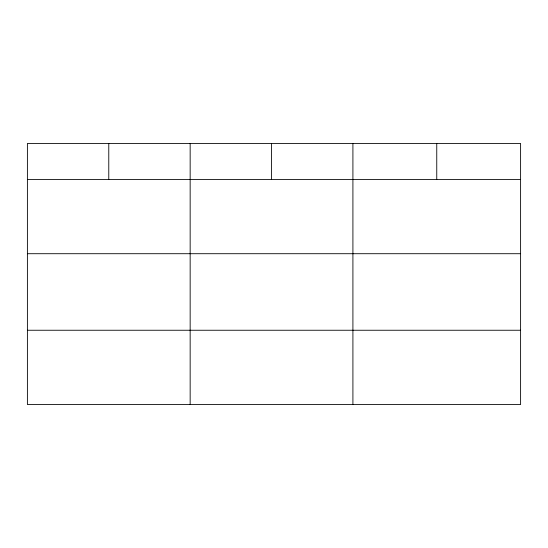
<?xml version="1.0" encoding="UTF-8"?>
<svg xmlns="http://www.w3.org/2000/svg" width="548" height="548" viewBox="0 0 548 548"><rect width="100%" height="100%" fill="white"/><g stroke="black" fill="none" stroke-linecap="round" stroke-linejoin="round"><path stroke-width="0.82" d="M520.6 253.71L520.6 143.473L27.4 143.473L27.4 404.527L520.6 404.527L520.6 253.71L27.4 253.71M27.4 179.429L520.6 179.429M27.4 330.245L520.6 330.245M436.756 143.473L436.756 179.429M352.912 143.473L352.912 404.527M271.534 143.473L271.534 179.429M190.156 143.473L190.156 404.527M108.778 143.473L108.778 179.429"/></g></svg>
